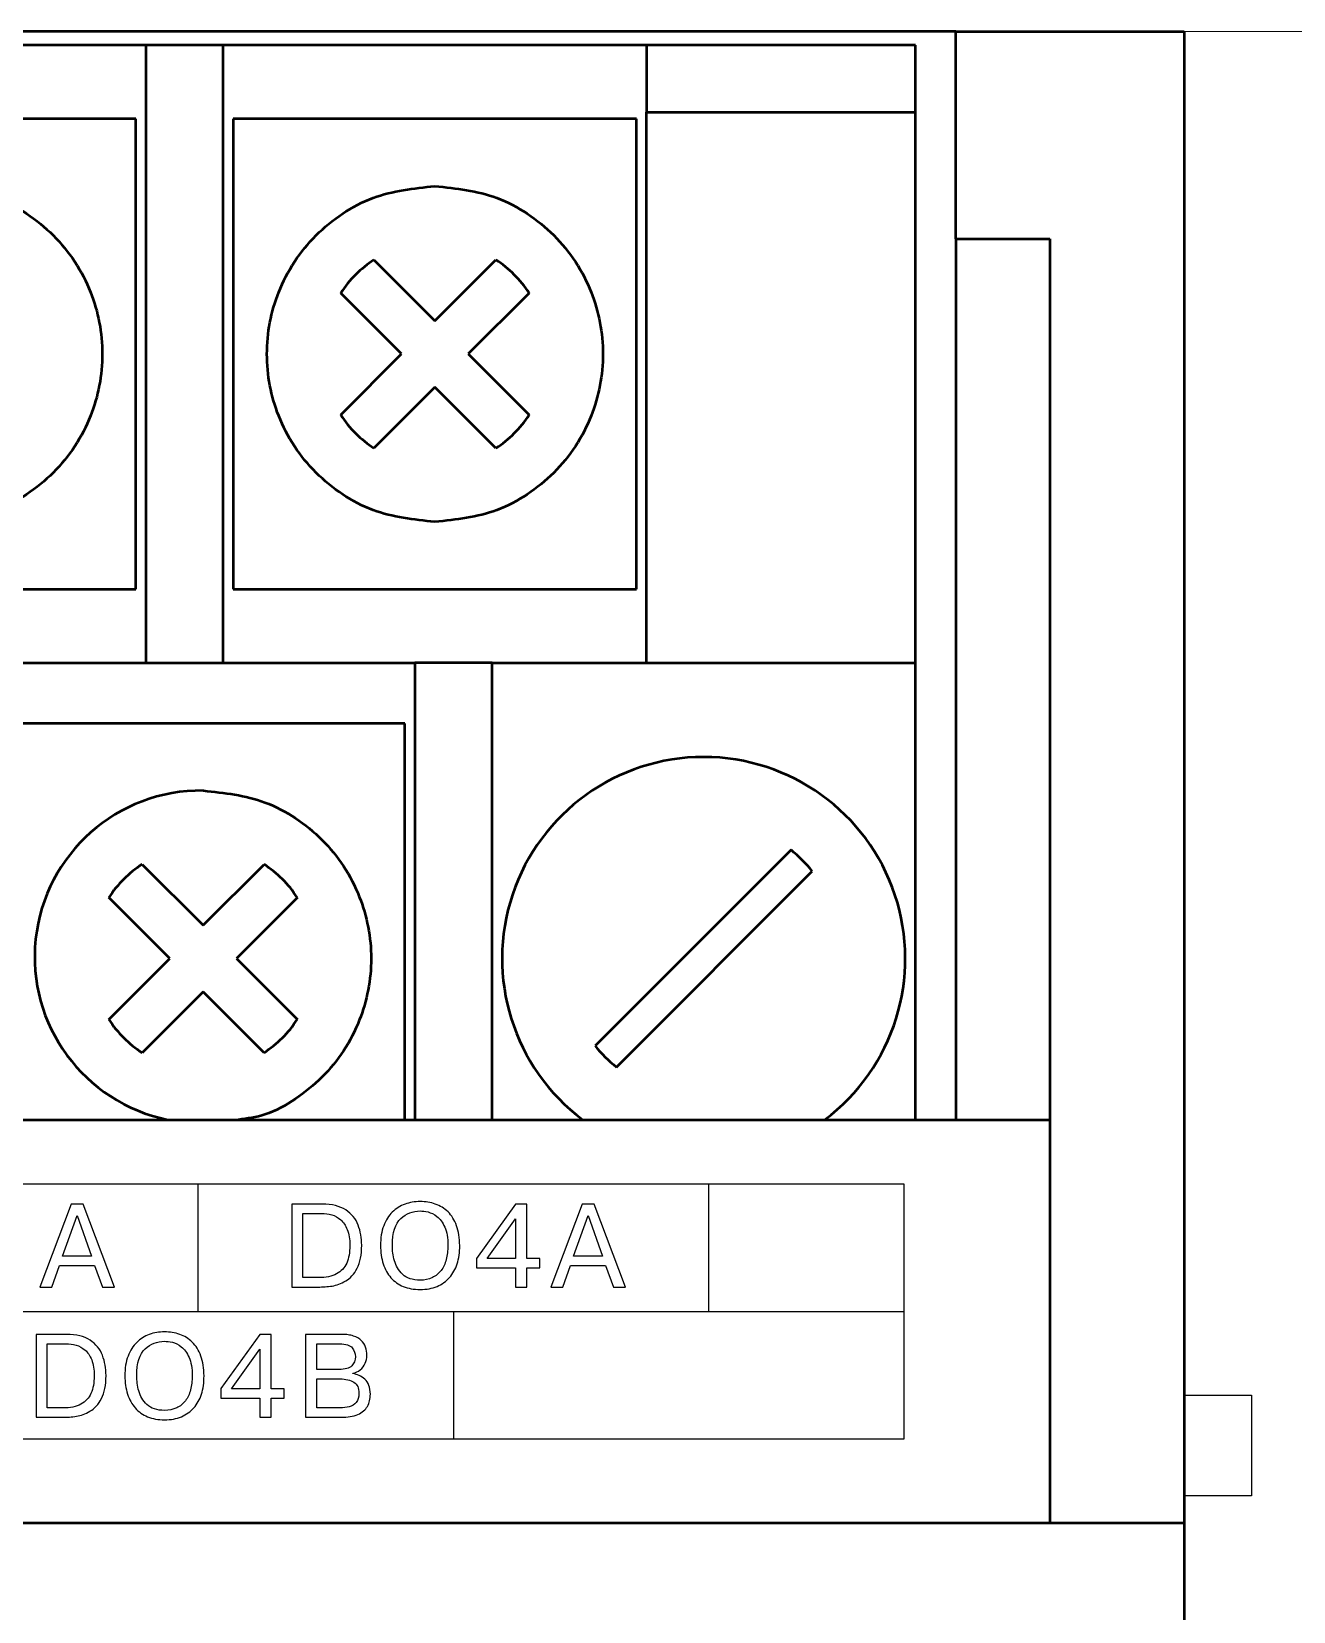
# Model space of a CAD drawing. Header units: millimetres. Extents: x 3520 to 8864, y 403 to 1747.
# Drawn here: x 5723.97 to 5742.75, y 1277.48 to 1301 of the extents above; entities that cross this region are included whole.
import ezdxf

# ---------------------------------------------------------------- set-up
doc = ezdxf.new("R2010")
doc.units = ezdxf.units.MM
doc.layers.add('main', color=5, linetype='Continuous', lineweight=50)
doc.layers.add('text', color=250, linetype='Continuous')

msp = doc.modelspace()

# ---------------------------------------------------------------- linework, layer by layer
at = {"color": 0, "linetype": 'Continuous', "lineweight": 15}
msp.add_line((5744.374, 1301), (5741.124, 1301), dxfattribs=at)
at = {"layer": 'main', "color": 0, "linetype": 'Continuous'}
for p, q in [((5737.724, 1301), (5681.524, 1301)), ((5737.724, 1301), (5741.124, 1301)), ((5737.724, 1297.915), (5737.724, 1301)), ((5741.124, 1301), (5741.124, 1278.8)), ((5725.674, 1300.8), (5719.374, 1300.8)), ((5726.824, 1300.8), (5725.674, 1300.8)), ((5725.674, 1300.8), (5725.674, 1299.8)), ((5726.824, 1299.8), (5726.824, 1300.8)), ((5733.124, 1300.8), (5726.824, 1300.8)), ((5737.124, 1300.8), (5733.124, 1300.8)), ((5733.124, 1300.8), (5733.124, 1299.8)), ((5737.124, 1299.8), (5737.124, 1300.8)), ((5725.674, 1299.8), (5725.674, 1291.6)), ((5726.824, 1291.6), (5726.824, 1299.8)), ((5733.124, 1299.8), (5737.124, 1299.8)), ((5733.124, 1291.6), (5733.124, 1299.8)), ((5737.124, 1291.6), (5737.124, 1299.8)), ((5725.524, 1299.7), (5719.524, 1299.7)), ((5725.524, 1296.2), (5725.524, 1299.7)), ((5726.974, 1299.7), (5726.974, 1296.2)), ((5732.974, 1299.7), (5726.974, 1299.7)), ((5732.974, 1296.2), (5732.974, 1299.7)), ((5737.724, 1297.915), (5739.124, 1297.915)), ((5737.724, 1297.915), (5737.724, 1284.8)), ((5739.124, 1297.915), (5739.124, 1284.8)), ((5729.067, 1297.602), (5729.974, 1296.695)), ((5729.974, 1296.695), (5730.882, 1297.602)), ((5729.479, 1296.2), (5728.572, 1297.107)), ((5731.377, 1297.107), (5730.469, 1296.2)), ((5725.524, 1292.7), (5725.524, 1296.2)), ((5726.974, 1296.2), (5726.974, 1292.7)), ((5728.572, 1295.293), (5729.479, 1296.2)), ((5730.469, 1296.2), (5731.377, 1295.293)), ((5732.974, 1292.7), (5732.974, 1296.2)), ((5729.974, 1295.705), (5729.067, 1294.798)), ((5730.882, 1294.798), (5729.974, 1295.705)), ((5719.524, 1292.7), (5725.524, 1292.7)), ((5726.974, 1292.7), (5732.974, 1292.7)), ((5723.374, 1291.6), (5729.674, 1291.6)), ((5730.824, 1291.6), (5729.674, 1291.6)), ((5729.674, 1291.6), (5729.674, 1290.6)), ((5730.824, 1290.6), (5730.824, 1291.6)), ((5730.824, 1291.6), (5737.124, 1291.6)), ((5737.124, 1284.8), (5737.124, 1291.6)), ((5729.524, 1290.7), (5723.524, 1290.7)), ((5729.524, 1287.2), (5729.524, 1290.7)), ((5729.674, 1290.6), (5729.674, 1284.8)), ((5730.824, 1284.8), (5730.824, 1290.6)), ((5735.274, 1288.816), (5732.359, 1285.9)), ((5725.617, 1288.602), (5726.524, 1287.695)), ((5726.524, 1287.695), (5727.432, 1288.602)), ((5732.675, 1285.584), (5735.59, 1288.5)), ((5726.029, 1287.2), (5725.122, 1288.107)), ((5727.927, 1288.107), (5727.019, 1287.2)), ((5725.122, 1286.293), (5726.029, 1287.2)), ((5727.019, 1287.2), (5727.927, 1286.293)), ((5729.524, 1284.8), (5729.524, 1287.2)), ((5726.524, 1286.705), (5725.617, 1285.798)), ((5727.432, 1285.798), (5726.524, 1286.705)), ((5680.124, 1284.8), (5739.124, 1284.8)), ((5739.124, 1284.8), (5739.124, 1278.8)), ((5678.124, 1278.8), (5741.124, 1278.8)), ((5741.124, 1278.8), (5741.124, 1274.494))]:
    msp.add_line(p, q, dxfattribs=at)
at = {"layer": 'main', "color": 0, "lineweight": 25}
for p, q in [((5741.124, 1301), (5741.124, 1280.7)), ((5741.124, 1280.7), (5742.124, 1280.7)), ((5742.124, 1280.7), (5742.124, 1279.2)), ((5742.124, 1279.2), (5741.124, 1279.2)), ((5741.124, 1279.2), (5741.124, 1277))]:
    msp.add_line(p, q, dxfattribs=at)
at = {"layer": 'main', "color": 0, "linetype": 'Continuous'}
for centre, radius, start, end in [((5729.974, 1296.2), 1.67, 122.9031, 147.0969), ((5729.974, 1296.2), 1.67, 32.9031, 57.0969), ((5729.974, 1296.2), 1.67, 212.9031, 237.0969), ((5729.974, 1296.2), 1.67, 302.9031, 327.0969), ((5733.974, 1287.2), 3, 306.8699, 233.1301), ((5726.493, 1287.225), 2.475, 89.2641, 258.5219), ((5733.974, 1287.2), 2.074, 38.8078, 51.1922), ((5726.524, 1287.2), 1.67, 122.9031, 147.0969), ((5726.524, 1287.2), 1.67, 32.9031, 57.0969), ((5726.524, 1287.2), 1.67, 212.9031, 237.0969), ((5726.524, 1287.2), 1.67, 302.9031, 327.0969), ((5733.974, 1287.2), 2.074, 218.8078, 231.1922)]:
    msp.add_arc(centre, radius, start, end, dxfattribs=at)
for points, knots in [([(5722.524, 1298.7), (5722.839, 1298.666), (5723.324, 1298.615), (5723.907, 1298.303), (5724.304, 1297.98), (5724.629, 1297.582), (5724.931, 1297), (5725.085, 1296.2), (5724.931, 1295.4), (5724.629, 1294.817), (5724.304, 1294.42), (5723.907, 1294.097), (5723.324, 1293.785), (5722.839, 1293.734), (5722.524, 1293.7)], [0, 0, 0, 0, 0.119721, 0.184895, 0.25, 0.315173, 0.380279, 0.5, 0.619722, 0.684895, 0.75, 0.815174, 0.880279, 1, 1, 1, 1]), ([(5729.974, 1293.7), (5729.66, 1293.734), (5729.175, 1293.785), (5728.592, 1294.097), (5728.195, 1294.42), (5727.869, 1294.818), (5727.568, 1295.4), (5727.414, 1296.2), (5727.568, 1297), (5727.87, 1297.583), (5728.195, 1297.98), (5728.592, 1298.303), (5729.175, 1298.615), (5729.66, 1298.666), (5729.974, 1298.7)], [0, 0, 0, 0, 0.119721, 0.184895, 0.25, 0.315173, 0.380278, 0.5, 0.619721, 0.684895, 0.75, 0.815173, 0.880279, 1, 1, 1, 1]), ([(5729.974, 1298.7), (5730.289, 1298.666), (5730.774, 1298.615), (5731.357, 1298.303), (5731.754, 1297.98), (5732.079, 1297.582), (5732.381, 1297), (5732.535, 1296.2), (5732.381, 1295.4), (5732.079, 1294.817), (5731.754, 1294.42), (5731.357, 1294.097), (5730.774, 1293.785), (5730.289, 1293.734), (5729.974, 1293.7)], [0, 0, 0, 0, 0.119721, 0.184895, 0.25, 0.315173, 0.380279, 0.5, 0.619722, 0.684895, 0.75, 0.815174, 0.880279, 1, 1, 1, 1]), ([(5726.524, 1289.7), (5726.839, 1289.666), (5727.324, 1289.615), (5727.907, 1289.303), (5728.304, 1288.98), (5728.629, 1288.582), (5728.931, 1288), (5729.085, 1287.2), (5728.931, 1286.4), (5728.629, 1285.818), (5728.304, 1285.419), (5727.906, 1285.1), (5727.487, 1284.858), (5727.183, 1284.818), (5727.049, 1284.8)], [0, 0, 0, 0, 0.128485, 0.1984293, 0.2683, 0.3382439, 0.4081143, 0.5365991, 0.665084, 0.7350283, 0.8048991, 0.8748431, 0.9447136, 1, 1, 1, 1])]:
    msp.add_open_spline(points, degree=3, knots=knots, dxfattribs=at)
at = {"layer": 'text', "color": 0}
for points, knots in [([(5681.751, 1280.043), (5681.751, 1280.043), (5736.951, 1280.043), (5736.951, 1280.043), (5736.951, 1280.043), (5736.951, 1280.043), (5736.951, 1283.843), (5736.951, 1283.843), (5736.951, 1283.843), (5736.951, 1283.843), (5681.751, 1283.843), (5681.751, 1283.843), (5681.751, 1283.843), (5681.751, 1283.843), (5681.751, 1280.043), (5681.751, 1280.043)], [0, 0, 0, 0, 0.25, 0.25, 0.25, 0.25, 0.5, 0.5, 0.5, 0.5, 0.75, 0.75, 0.75, 0.75, 1, 1, 1, 1]), ([(5724.388, 1282.628), (5724.388, 1282.628), (5724.272, 1282.309), (5724.272, 1282.309), (5724.272, 1282.309), (5724.272, 1282.309), (5724.093, 1282.309), (5724.093, 1282.309), (5724.093, 1282.309), (5724.093, 1282.309), (5724.561, 1283.544), (5724.561, 1283.544), (5724.561, 1283.544), (5724.561, 1283.544), (5724.737, 1283.544), (5724.737, 1283.544), (5724.737, 1283.544), (5724.737, 1283.544), (5725.204, 1282.309), (5725.204, 1282.309), (5725.204, 1282.309), (5725.204, 1282.309), (5725.026, 1282.309), (5725.026, 1282.309), (5725.026, 1282.309), (5725.026, 1282.309), (5724.909, 1282.628), (5724.909, 1282.628), (5724.909, 1282.628), (5724.909, 1282.628), (5724.388, 1282.628), (5724.388, 1282.628)], [0, 0, 0, 0, 0.125, 0.125, 0.125, 0.125, 0.25, 0.25, 0.25, 0.25, 0.375, 0.375, 0.375, 0.375, 0.5, 0.5, 0.5, 0.5, 0.625, 0.625, 0.625, 0.625, 0.75, 0.75, 0.75, 0.75, 0.875, 0.875, 0.875, 0.875, 1, 1, 1, 1]), ([(5727.843, 1283.544), (5727.843, 1283.544), (5728.297, 1283.544), (5728.297, 1283.544), (5728.297, 1283.544), (5728.442, 1283.544), (5728.559, 1283.515), (5728.647, 1283.457), (5728.647, 1283.457), (5728.734, 1283.4), (5728.796, 1283.324), (5728.831, 1283.232), (5728.831, 1283.232), (5728.867, 1283.139), (5728.884, 1283.038), (5728.884, 1282.93), (5728.884, 1282.93), (5728.884, 1282.788), (5728.862, 1282.674), (5728.816, 1282.588), (5728.816, 1282.588), (5728.771, 1282.501), (5728.714, 1282.438), (5728.646, 1282.399), (5728.646, 1282.399), (5728.612, 1282.379), (5728.578, 1282.363), (5728.545, 1282.351), (5728.545, 1282.351), (5728.512, 1282.338), (5728.478, 1282.329), (5728.443, 1282.324), (5728.443, 1282.324), (5728.376, 1282.314), (5728.307, 1282.309), (5728.235, 1282.309), (5728.235, 1282.309), (5728.235, 1282.309), (5727.843, 1282.309), (5727.843, 1282.309), (5727.843, 1282.309), (5727.843, 1282.309), (5727.843, 1283.544), (5727.843, 1283.544)], [0, 0, 0, 0, 0.090909, 0.090909, 0.090909, 0.090909, 0.181818, 0.181818, 0.181818, 0.181818, 0.272727, 0.272727, 0.272727, 0.272727, 0.363636, 0.363636, 0.363636, 0.363636, 0.454545, 0.454545, 0.454545, 0.454545, 0.545455, 0.545455, 0.545455, 0.545455, 0.636364, 0.636364, 0.636364, 0.636364, 0.727273, 0.727273, 0.727273, 0.727273, 0.818182, 0.818182, 0.818182, 0.818182, 0.909091, 0.909091, 0.909091, 0.909091, 1, 1, 1, 1]), ([(5729.754, 1282.272), (5729.66, 1282.272), (5729.577, 1282.287), (5729.504, 1282.317), (5729.504, 1282.317), (5729.431, 1282.347), (5729.37, 1282.391), (5729.319, 1282.448), (5729.319, 1282.448), (5729.269, 1282.504), (5729.231, 1282.573), (5729.204, 1282.655), (5729.204, 1282.655), (5729.178, 1282.737), (5729.165, 1282.827), (5729.165, 1282.927), (5729.165, 1282.927), (5729.165, 1283.039), (5729.18, 1283.137), (5729.212, 1283.221), (5729.212, 1283.221), (5729.243, 1283.304), (5729.286, 1283.372), (5729.34, 1283.425), (5729.34, 1283.425), (5729.395, 1283.478), (5729.458, 1283.517), (5729.529, 1283.543), (5729.529, 1283.543), (5729.599, 1283.568), (5729.674, 1283.581), (5729.754, 1283.581), (5729.754, 1283.581), (5729.834, 1283.581), (5729.909, 1283.569), (5729.98, 1283.544), (5729.98, 1283.544), (5730.052, 1283.519), (5730.114, 1283.48), (5730.169, 1283.427), (5730.169, 1283.427), (5730.223, 1283.375), (5730.265, 1283.306), (5730.296, 1283.222), (5730.296, 1283.222), (5730.327, 1283.138), (5730.343, 1283.039), (5730.343, 1282.927), (5730.343, 1282.927), (5730.343, 1282.824), (5730.33, 1282.733), (5730.305, 1282.653), (5730.305, 1282.653), (5730.279, 1282.574), (5730.241, 1282.506), (5730.191, 1282.45), (5730.191, 1282.45), (5730.141, 1282.393), (5730.08, 1282.349), (5730.007, 1282.318), (5730.007, 1282.318), (5729.933, 1282.287), (5729.849, 1282.272), (5729.754, 1282.272)], [0, 0, 0, 0, 0.0625, 0.0625, 0.0625, 0.0625, 0.125, 0.125, 0.125, 0.125, 0.1875, 0.1875, 0.1875, 0.1875, 0.25, 0.25, 0.25, 0.25, 0.3125, 0.3125, 0.3125, 0.3125, 0.375, 0.375, 0.375, 0.375, 0.4375, 0.4375, 0.4375, 0.4375, 0.5, 0.5, 0.5, 0.5, 0.5625, 0.5625, 0.5625, 0.5625, 0.625, 0.625, 0.625, 0.625, 0.6875, 0.6875, 0.6875, 0.6875, 0.75, 0.75, 0.75, 0.75, 0.8125, 0.8125, 0.8125, 0.8125, 0.875, 0.875, 0.875, 0.875, 0.9375, 0.9375, 0.9375, 0.9375, 1, 1, 1, 1]), ([(5731.175, 1282.593), (5731.175, 1282.593), (5730.593, 1282.593), (5730.593, 1282.593), (5730.593, 1282.593), (5730.593, 1282.593), (5730.593, 1282.736), (5730.593, 1282.736), (5730.593, 1282.736), (5730.593, 1282.736), (5731.175, 1283.544), (5731.175, 1283.544), (5731.175, 1283.544), (5731.175, 1283.544), (5731.341, 1283.544), (5731.341, 1283.544), (5731.341, 1283.544), (5731.341, 1283.544), (5731.341, 1282.734), (5731.341, 1282.734), (5731.341, 1282.734), (5731.341, 1282.734), (5731.535, 1282.734), (5731.535, 1282.734), (5731.535, 1282.734), (5731.535, 1282.734), (5731.535, 1282.593), (5731.535, 1282.593), (5731.535, 1282.593), (5731.535, 1282.593), (5731.341, 1282.593), (5731.341, 1282.593), (5731.341, 1282.593), (5731.341, 1282.593), (5731.341, 1282.309), (5731.341, 1282.309), (5731.341, 1282.309), (5731.341, 1282.309), (5731.175, 1282.309), (5731.175, 1282.309), (5731.175, 1282.309), (5731.175, 1282.309), (5731.175, 1282.593), (5731.175, 1282.593)], [0, 0, 0, 0, 0.090909, 0.090909, 0.090909, 0.090909, 0.181818, 0.181818, 0.181818, 0.181818, 0.272727, 0.272727, 0.272727, 0.272727, 0.363636, 0.363636, 0.363636, 0.363636, 0.454545, 0.454545, 0.454545, 0.454545, 0.545455, 0.545455, 0.545455, 0.545455, 0.636364, 0.636364, 0.636364, 0.636364, 0.727273, 0.727273, 0.727273, 0.727273, 0.818182, 0.818182, 0.818182, 0.818182, 0.909091, 0.909091, 0.909091, 0.909091, 1, 1, 1, 1]), ([(5731.992, 1282.628), (5731.992, 1282.628), (5731.876, 1282.309), (5731.876, 1282.309), (5731.876, 1282.309), (5731.876, 1282.309), (5731.698, 1282.309), (5731.698, 1282.309), (5731.698, 1282.309), (5731.698, 1282.309), (5732.165, 1283.544), (5732.165, 1283.544), (5732.165, 1283.544), (5732.165, 1283.544), (5732.342, 1283.544), (5732.342, 1283.544), (5732.342, 1283.544), (5732.342, 1283.544), (5732.809, 1282.309), (5732.809, 1282.309), (5732.809, 1282.309), (5732.809, 1282.309), (5732.631, 1282.309), (5732.631, 1282.309), (5732.631, 1282.309), (5732.631, 1282.309), (5732.514, 1282.628), (5732.514, 1282.628), (5732.514, 1282.628), (5732.514, 1282.628), (5731.992, 1282.628), (5731.992, 1282.628)], [0, 0, 0, 0, 0.125, 0.125, 0.125, 0.125, 0.25, 0.25, 0.25, 0.25, 0.375, 0.375, 0.375, 0.375, 0.5, 0.5, 0.5, 0.5, 0.625, 0.625, 0.625, 0.625, 0.75, 0.75, 0.75, 0.75, 0.875, 0.875, 0.875, 0.875, 1, 1, 1, 1]), ([(5724.434, 1282.768), (5724.434, 1282.768), (5724.864, 1282.768), (5724.864, 1282.768), (5724.864, 1282.768), (5724.864, 1282.768), (5724.649, 1283.376), (5724.649, 1283.376), (5724.649, 1283.376), (5724.649, 1283.376), (5724.434, 1282.768), (5724.434, 1282.768)], [0, 0, 0, 0, 0.333333, 0.333333, 0.333333, 0.333333, 0.666667, 0.666667, 0.666667, 0.666667, 1, 1, 1, 1]), ([(5728.009, 1283.404), (5728.009, 1283.404), (5728.009, 1282.449), (5728.009, 1282.449), (5728.009, 1282.449), (5728.009, 1282.449), (5728.24, 1282.449), (5728.24, 1282.449), (5728.24, 1282.449), (5728.35, 1282.449), (5728.44, 1282.467), (5728.51, 1282.504), (5728.51, 1282.504), (5728.579, 1282.541), (5728.63, 1282.595), (5728.661, 1282.666), (5728.661, 1282.666), (5728.692, 1282.737), (5728.708, 1282.824), (5728.708, 1282.927), (5728.708, 1282.927), (5728.708, 1283.021), (5728.695, 1283.1), (5728.67, 1283.163), (5728.67, 1283.163), (5728.645, 1283.226), (5728.612, 1283.275), (5728.572, 1283.31), (5728.572, 1283.31), (5728.532, 1283.345), (5728.487, 1283.37), (5728.438, 1283.384), (5728.438, 1283.384), (5728.389, 1283.397), (5728.339, 1283.404), (5728.287, 1283.404), (5728.287, 1283.404), (5728.287, 1283.404), (5728.009, 1283.404), (5728.009, 1283.404)], [0, 0, 0, 0, 0.1, 0.1, 0.1, 0.1, 0.2, 0.2, 0.2, 0.2, 0.3, 0.3, 0.3, 0.3, 0.4, 0.4, 0.4, 0.4, 0.5, 0.5, 0.5, 0.5, 0.6, 0.6, 0.6, 0.6, 0.7, 0.7, 0.7, 0.7, 0.8, 0.8, 0.8, 0.8, 0.9, 0.9, 0.9, 0.9, 1, 1, 1, 1]), ([(5729.754, 1282.411), (5729.823, 1282.411), (5729.883, 1282.424), (5729.936, 1282.449), (5729.936, 1282.449), (5729.988, 1282.475), (5730.032, 1282.51), (5730.065, 1282.555), (5730.065, 1282.555), (5730.1, 1282.6), (5730.125, 1282.654), (5730.142, 1282.718), (5730.142, 1282.718), (5730.159, 1282.782), (5730.167, 1282.851), (5730.167, 1282.927), (5730.167, 1282.927), (5730.167, 1283.039), (5730.152, 1283.131), (5730.12, 1283.201), (5730.12, 1283.201), (5730.089, 1283.272), (5730.051, 1283.324), (5730.005, 1283.359), (5730.005, 1283.359), (5729.96, 1283.393), (5729.916, 1283.415), (5729.873, 1283.426), (5729.873, 1283.426), (5729.83, 1283.436), (5729.79, 1283.441), (5729.754, 1283.441), (5729.754, 1283.441), (5729.645, 1283.441), (5729.549, 1283.404), (5729.466, 1283.328), (5729.466, 1283.328), (5729.383, 1283.253), (5729.341, 1283.119), (5729.341, 1282.927), (5729.341, 1282.927), (5729.341, 1282.853), (5729.351, 1282.778), (5729.372, 1282.701), (5729.372, 1282.701), (5729.392, 1282.624), (5729.432, 1282.556), (5729.493, 1282.498), (5729.493, 1282.498), (5729.554, 1282.441), (5729.641, 1282.411), (5729.754, 1282.411)], [0, 0, 0, 0, 0.076923, 0.076923, 0.076923, 0.076923, 0.153846, 0.153846, 0.153846, 0.153846, 0.230769, 0.230769, 0.230769, 0.230769, 0.307692, 0.307692, 0.307692, 0.307692, 0.384615, 0.384615, 0.384615, 0.384615, 0.461538, 0.461538, 0.461538, 0.461538, 0.538462, 0.538462, 0.538462, 0.538462, 0.615385, 0.615385, 0.615385, 0.615385, 0.692308, 0.692308, 0.692308, 0.692308, 0.769231, 0.769231, 0.769231, 0.769231, 0.846154, 0.846154, 0.846154, 0.846154, 0.923077, 0.923077, 0.923077, 0.923077, 1, 1, 1, 1]), ([(5730.752, 1282.734), (5730.752, 1282.734), (5731.175, 1282.734), (5731.175, 1282.734), (5731.175, 1282.734), (5731.175, 1282.734), (5731.175, 1283.325), (5731.175, 1283.325), (5731.175, 1283.325), (5731.175, 1283.325), (5730.752, 1282.734), (5730.752, 1282.734)], [0, 0, 0, 0, 0.333333, 0.333333, 0.333333, 0.333333, 0.666667, 0.666667, 0.666667, 0.666667, 1, 1, 1, 1]), ([(5732.038, 1282.768), (5732.038, 1282.768), (5732.468, 1282.768), (5732.468, 1282.768), (5732.468, 1282.768), (5732.468, 1282.768), (5732.253, 1283.376), (5732.253, 1283.376), (5732.253, 1283.376), (5732.253, 1283.376), (5732.038, 1282.768), (5732.038, 1282.768)], [0, 0, 0, 0, 0.333333, 0.333333, 0.333333, 0.333333, 0.666667, 0.666667, 0.666667, 0.666667, 1, 1, 1, 1]), ([(5725.949, 1280.332), (5725.856, 1280.332), (5725.772, 1280.347), (5725.699, 1280.377), (5725.699, 1280.377), (5725.626, 1280.407), (5725.565, 1280.451), (5725.515, 1280.508), (5725.515, 1280.508), (5725.464, 1280.565), (5725.426, 1280.634), (5725.4, 1280.715), (5725.4, 1280.715), (5725.373, 1280.797), (5725.36, 1280.887), (5725.36, 1280.987), (5725.36, 1280.987), (5725.36, 1281.099), (5725.376, 1281.197), (5725.407, 1281.281), (5725.407, 1281.281), (5725.438, 1281.364), (5725.481, 1281.432), (5725.536, 1281.485), (5725.536, 1281.485), (5725.59, 1281.538), (5725.653, 1281.577), (5725.724, 1281.603), (5725.724, 1281.603), (5725.795, 1281.628), (5725.87, 1281.641), (5725.949, 1281.641), (5725.949, 1281.641), (5726.029, 1281.641), (5726.104, 1281.629), (5726.176, 1281.604), (5726.176, 1281.604), (5726.247, 1281.579), (5726.31, 1281.54), (5726.364, 1281.487), (5726.364, 1281.487), (5726.418, 1281.435), (5726.461, 1281.367), (5726.492, 1281.282), (5726.492, 1281.282), (5726.523, 1281.198), (5726.538, 1281.1), (5726.538, 1280.987), (5726.538, 1280.987), (5726.538, 1280.884), (5726.526, 1280.793), (5726.5, 1280.714), (5726.5, 1280.714), (5726.474, 1280.634), (5726.437, 1280.566), (5726.387, 1280.51), (5726.387, 1280.51), (5726.337, 1280.453), (5726.275, 1280.41), (5726.202, 1280.378), (5726.202, 1280.378), (5726.129, 1280.348), (5726.044, 1280.332), (5725.949, 1280.332)], [0, 0, 0, 0, 0.0625, 0.0625, 0.0625, 0.0625, 0.125, 0.125, 0.125, 0.125, 0.1875, 0.1875, 0.1875, 0.1875, 0.25, 0.25, 0.25, 0.25, 0.3125, 0.3125, 0.3125, 0.3125, 0.375, 0.375, 0.375, 0.375, 0.4375, 0.4375, 0.4375, 0.4375, 0.5, 0.5, 0.5, 0.5, 0.5625, 0.5625, 0.5625, 0.5625, 0.625, 0.625, 0.625, 0.625, 0.6875, 0.6875, 0.6875, 0.6875, 0.75, 0.75, 0.75, 0.75, 0.8125, 0.8125, 0.8125, 0.8125, 0.875, 0.875, 0.875, 0.875, 0.9375, 0.9375, 0.9375, 0.9375, 1, 1, 1, 1]), ([(5724.038, 1281.604), (5724.038, 1281.604), (5724.492, 1281.604), (5724.492, 1281.604), (5724.492, 1281.604), (5724.638, 1281.604), (5724.754, 1281.575), (5724.842, 1281.518), (5724.842, 1281.518), (5724.93, 1281.46), (5724.992, 1281.384), (5725.027, 1281.292), (5725.027, 1281.292), (5725.062, 1281.199), (5725.08, 1281.098), (5725.08, 1280.99), (5725.08, 1280.99), (5725.08, 1280.848), (5725.057, 1280.734), (5725.012, 1280.648), (5725.012, 1280.648), (5724.966, 1280.561), (5724.909, 1280.498), (5724.841, 1280.459), (5724.841, 1280.459), (5724.807, 1280.439), (5724.774, 1280.423), (5724.74, 1280.411), (5724.74, 1280.411), (5724.707, 1280.398), (5724.673, 1280.39), (5724.639, 1280.385), (5724.639, 1280.385), (5724.571, 1280.374), (5724.502, 1280.369), (5724.43, 1280.369), (5724.43, 1280.369), (5724.43, 1280.369), (5724.038, 1280.369), (5724.038, 1280.369), (5724.038, 1280.369), (5724.038, 1280.369), (5724.038, 1281.604), (5724.038, 1281.604)], [0, 0, 0, 0, 0.090909, 0.090909, 0.090909, 0.090909, 0.181818, 0.181818, 0.181818, 0.181818, 0.272727, 0.272727, 0.272727, 0.272727, 0.363636, 0.363636, 0.363636, 0.363636, 0.454545, 0.454545, 0.454545, 0.454545, 0.545455, 0.545455, 0.545455, 0.545455, 0.636364, 0.636364, 0.636364, 0.636364, 0.727273, 0.727273, 0.727273, 0.727273, 0.818182, 0.818182, 0.818182, 0.818182, 0.909091, 0.909091, 0.909091, 0.909091, 1, 1, 1, 1]), ([(5724.205, 1281.464), (5724.205, 1281.464), (5724.205, 1280.509), (5724.205, 1280.509), (5724.205, 1280.509), (5724.205, 1280.509), (5724.435, 1280.509), (5724.435, 1280.509), (5724.435, 1280.509), (5724.546, 1280.509), (5724.635, 1280.527), (5724.705, 1280.564), (5724.705, 1280.564), (5724.774, 1280.601), (5724.825, 1280.655), (5724.856, 1280.726), (5724.856, 1280.726), (5724.887, 1280.797), (5724.903, 1280.884), (5724.903, 1280.987), (5724.903, 1280.987), (5724.903, 1281.081), (5724.891, 1281.16), (5724.866, 1281.223), (5724.866, 1281.223), (5724.841, 1281.287), (5724.808, 1281.336), (5724.767, 1281.371), (5724.767, 1281.371), (5724.727, 1281.406), (5724.682, 1281.43), (5724.633, 1281.444), (5724.633, 1281.444), (5724.585, 1281.458), (5724.534, 1281.464), (5724.483, 1281.464), (5724.483, 1281.464), (5724.483, 1281.464), (5724.205, 1281.464), (5724.205, 1281.464)], [0, 0, 0, 0, 0.1, 0.1, 0.1, 0.1, 0.2, 0.2, 0.2, 0.2, 0.3, 0.3, 0.3, 0.3, 0.4, 0.4, 0.4, 0.4, 0.5, 0.5, 0.5, 0.5, 0.6, 0.6, 0.6, 0.6, 0.7, 0.7, 0.7, 0.7, 0.8, 0.8, 0.8, 0.8, 0.9, 0.9, 0.9, 0.9, 1, 1, 1, 1]), ([(5725.949, 1280.472), (5726.018, 1280.472), (5726.079, 1280.484), (5726.131, 1280.51), (5726.131, 1280.51), (5726.184, 1280.535), (5726.227, 1280.57), (5726.261, 1280.615), (5726.261, 1280.615), (5726.295, 1280.66), (5726.32, 1280.715), (5726.337, 1280.778), (5726.337, 1280.778), (5726.354, 1280.842), (5726.362, 1280.911), (5726.362, 1280.987), (5726.362, 1280.987), (5726.362, 1281.099), (5726.347, 1281.191), (5726.315, 1281.261), (5726.315, 1281.261), (5726.284, 1281.332), (5726.246, 1281.384), (5726.2, 1281.419), (5726.2, 1281.419), (5726.155, 1281.453), (5726.111, 1281.476), (5726.068, 1281.486), (5726.068, 1281.486), (5726.025, 1281.496), (5725.985, 1281.501), (5725.949, 1281.501), (5725.949, 1281.501), (5725.841, 1281.501), (5725.745, 1281.464), (5725.662, 1281.388), (5725.662, 1281.388), (5725.578, 1281.313), (5725.537, 1281.179), (5725.537, 1280.987), (5725.537, 1280.987), (5725.537, 1280.913), (5725.547, 1280.838), (5725.567, 1280.761), (5725.567, 1280.761), (5725.587, 1280.684), (5725.627, 1280.617), (5725.689, 1280.559), (5725.689, 1280.559), (5725.75, 1280.501), (5725.837, 1280.472), (5725.949, 1280.472)], [0, 0, 0, 0, 0.076923, 0.076923, 0.076923, 0.076923, 0.153846, 0.153846, 0.153846, 0.153846, 0.230769, 0.230769, 0.230769, 0.230769, 0.307692, 0.307692, 0.307692, 0.307692, 0.384615, 0.384615, 0.384615, 0.384615, 0.461538, 0.461538, 0.461538, 0.461538, 0.538462, 0.538462, 0.538462, 0.538462, 0.615385, 0.615385, 0.615385, 0.615385, 0.692308, 0.692308, 0.692308, 0.692308, 0.769231, 0.769231, 0.769231, 0.769231, 0.846154, 0.846154, 0.846154, 0.846154, 0.923077, 0.923077, 0.923077, 0.923077, 1, 1, 1, 1]), ([(5727.37, 1280.653), (5727.37, 1280.653), (5726.788, 1280.653), (5726.788, 1280.653), (5726.788, 1280.653), (5726.788, 1280.653), (5726.788, 1280.796), (5726.788, 1280.796), (5726.788, 1280.796), (5726.788, 1280.796), (5727.37, 1281.604), (5727.37, 1281.604), (5727.37, 1281.604), (5727.37, 1281.604), (5727.536, 1281.604), (5727.536, 1281.604), (5727.536, 1281.604), (5727.536, 1281.604), (5727.536, 1280.794), (5727.536, 1280.794), (5727.536, 1280.794), (5727.536, 1280.794), (5727.73, 1280.794), (5727.73, 1280.794), (5727.73, 1280.794), (5727.73, 1280.794), (5727.73, 1280.653), (5727.73, 1280.653), (5727.73, 1280.653), (5727.73, 1280.653), (5727.536, 1280.653), (5727.536, 1280.653), (5727.536, 1280.653), (5727.536, 1280.653), (5727.536, 1280.369), (5727.536, 1280.369), (5727.536, 1280.369), (5727.536, 1280.369), (5727.37, 1280.369), (5727.37, 1280.369), (5727.37, 1280.369), (5727.37, 1280.369), (5727.37, 1280.653), (5727.37, 1280.653)], [0, 0, 0, 0, 0.090909, 0.090909, 0.090909, 0.090909, 0.181818, 0.181818, 0.181818, 0.181818, 0.272727, 0.272727, 0.272727, 0.272727, 0.363636, 0.363636, 0.363636, 0.363636, 0.454545, 0.454545, 0.454545, 0.454545, 0.545455, 0.545455, 0.545455, 0.545455, 0.636364, 0.636364, 0.636364, 0.636364, 0.727273, 0.727273, 0.727273, 0.727273, 0.818182, 0.818182, 0.818182, 0.818182, 0.909091, 0.909091, 0.909091, 0.909091, 1, 1, 1, 1]), ([(5728.05, 1281.604), (5728.05, 1281.604), (5728.592, 1281.604), (5728.592, 1281.604), (5728.592, 1281.604), (5728.626, 1281.604), (5728.657, 1281.602), (5728.684, 1281.598), (5728.684, 1281.598), (5728.712, 1281.594), (5728.739, 1281.588), (5728.764, 1281.579), (5728.764, 1281.579), (5728.811, 1281.564), (5728.849, 1281.541), (5728.878, 1281.513), (5728.878, 1281.513), (5728.906, 1281.484), (5728.927, 1281.451), (5728.941, 1281.414), (5728.941, 1281.414), (5728.954, 1281.377), (5728.96, 1281.336), (5728.96, 1281.29), (5728.96, 1281.29), (5728.96, 1281.249), (5728.952, 1281.21), (5728.936, 1281.173), (5728.936, 1281.173), (5728.919, 1281.135), (5728.895, 1281.103), (5728.863, 1281.077), (5728.863, 1281.077), (5728.831, 1281.05), (5728.795, 1281.033), (5728.754, 1281.025), (5728.754, 1281.025), (5728.754, 1281.025), (5728.754, 1281.02), (5728.754, 1281.02), (5728.754, 1281.02), (5728.818, 1281.01), (5728.877, 1280.981), (5728.932, 1280.935), (5728.932, 1280.935), (5728.986, 1280.889), (5729.013, 1280.815), (5729.013, 1280.714), (5729.013, 1280.714), (5729.013, 1280.644), (5728.999, 1280.584), (5728.97, 1280.532), (5728.97, 1280.532), (5728.94, 1280.481), (5728.893, 1280.441), (5728.827, 1280.412), (5728.827, 1280.412), (5728.761, 1280.383), (5728.677, 1280.369), (5728.572, 1280.369), (5728.572, 1280.369), (5728.572, 1280.369), (5728.05, 1280.369), (5728.05, 1280.369), (5728.05, 1280.369), (5728.05, 1280.369), (5728.05, 1281.604), (5728.05, 1281.604)], [0, 0, 0, 0, 0.058824, 0.058824, 0.058824, 0.058824, 0.117647, 0.117647, 0.117647, 0.117647, 0.176471, 0.176471, 0.176471, 0.176471, 0.235294, 0.235294, 0.235294, 0.235294, 0.294118, 0.294118, 0.294118, 0.294118, 0.352941, 0.352941, 0.352941, 0.352941, 0.411765, 0.411765, 0.411765, 0.411765, 0.470588, 0.470588, 0.470588, 0.470588, 0.529412, 0.529412, 0.529412, 0.529412, 0.588235, 0.588235, 0.588235, 0.588235, 0.647059, 0.647059, 0.647059, 0.647059, 0.705882, 0.705882, 0.705882, 0.705882, 0.764706, 0.764706, 0.764706, 0.764706, 0.823529, 0.823529, 0.823529, 0.823529, 0.882353, 0.882353, 0.882353, 0.882353, 0.941176, 0.941176, 0.941176, 0.941176, 1, 1, 1, 1]), ([(5728.216, 1281.464), (5728.216, 1281.464), (5728.216, 1281.081), (5728.216, 1281.081), (5728.216, 1281.081), (5728.216, 1281.081), (5728.549, 1281.081), (5728.549, 1281.081), (5728.549, 1281.081), (5728.637, 1281.081), (5728.699, 1281.099), (5728.736, 1281.135), (5728.736, 1281.135), (5728.772, 1281.172), (5728.791, 1281.218), (5728.791, 1281.272), (5728.791, 1281.272), (5728.791, 1281.32), (5728.775, 1281.363), (5728.744, 1281.404), (5728.744, 1281.404), (5728.712, 1281.444), (5728.649, 1281.464), (5728.555, 1281.464), (5728.555, 1281.464), (5728.555, 1281.464), (5728.216, 1281.464), (5728.216, 1281.464)], [0, 0, 0, 0, 0.142857, 0.142857, 0.142857, 0.142857, 0.285714, 0.285714, 0.285714, 0.285714, 0.428571, 0.428571, 0.428571, 0.428571, 0.571429, 0.571429, 0.571429, 0.571429, 0.714286, 0.714286, 0.714286, 0.714286, 0.857143, 0.857143, 0.857143, 0.857143, 1, 1, 1, 1]), ([(5726.947, 1280.794), (5726.947, 1280.794), (5727.37, 1280.794), (5727.37, 1280.794), (5727.37, 1280.794), (5727.37, 1280.794), (5727.37, 1281.385), (5727.37, 1281.385), (5727.37, 1281.385), (5727.37, 1281.385), (5726.947, 1280.794), (5726.947, 1280.794)], [0, 0, 0, 0, 0.333333, 0.333333, 0.333333, 0.333333, 0.666667, 0.666667, 0.666667, 0.666667, 1, 1, 1, 1]), ([(5728.216, 1280.941), (5728.216, 1280.941), (5728.216, 1280.509), (5728.216, 1280.509), (5728.216, 1280.509), (5728.216, 1280.509), (5728.56, 1280.509), (5728.56, 1280.509), (5728.56, 1280.509), (5728.611, 1280.509), (5728.657, 1280.515), (5728.7, 1280.526), (5728.7, 1280.526), (5728.742, 1280.538), (5728.777, 1280.559), (5728.804, 1280.592), (5728.804, 1280.592), (5728.831, 1280.624), (5728.844, 1280.67), (5728.844, 1280.727), (5728.844, 1280.727), (5728.844, 1280.806), (5728.819, 1280.861), (5728.768, 1280.893), (5728.768, 1280.893), (5728.717, 1280.925), (5728.647, 1280.941), (5728.56, 1280.941), (5728.56, 1280.941), (5728.56, 1280.941), (5728.216, 1280.941), (5728.216, 1280.941)], [0, 0, 0, 0, 0.125, 0.125, 0.125, 0.125, 0.25, 0.25, 0.25, 0.25, 0.375, 0.375, 0.375, 0.375, 0.5, 0.5, 0.5, 0.5, 0.625, 0.625, 0.625, 0.625, 0.75, 0.75, 0.75, 0.75, 0.875, 0.875, 0.875, 0.875, 1, 1, 1, 1])]:
    msp.add_open_spline(points, degree=3, knots=knots, dxfattribs=at)
for points in [[(5726.451, 1281.943), (5726.451, 1281.943), (5726.451, 1283.843), (5726.451, 1283.843)], [(5734.051, 1281.943), (5734.051, 1281.943), (5734.051, 1283.843), (5734.051, 1283.843)], [(5681.751, 1281.943), (5681.751, 1281.943), (5736.951, 1281.943), (5736.951, 1281.943)], [(5730.251, 1281.943), (5730.251, 1281.943), (5730.251, 1280.043), (5730.251, 1280.043)]]:
    msp.add_open_spline(points, degree=3, dxfattribs=at)

doc.saveas('drawing.dxf')
